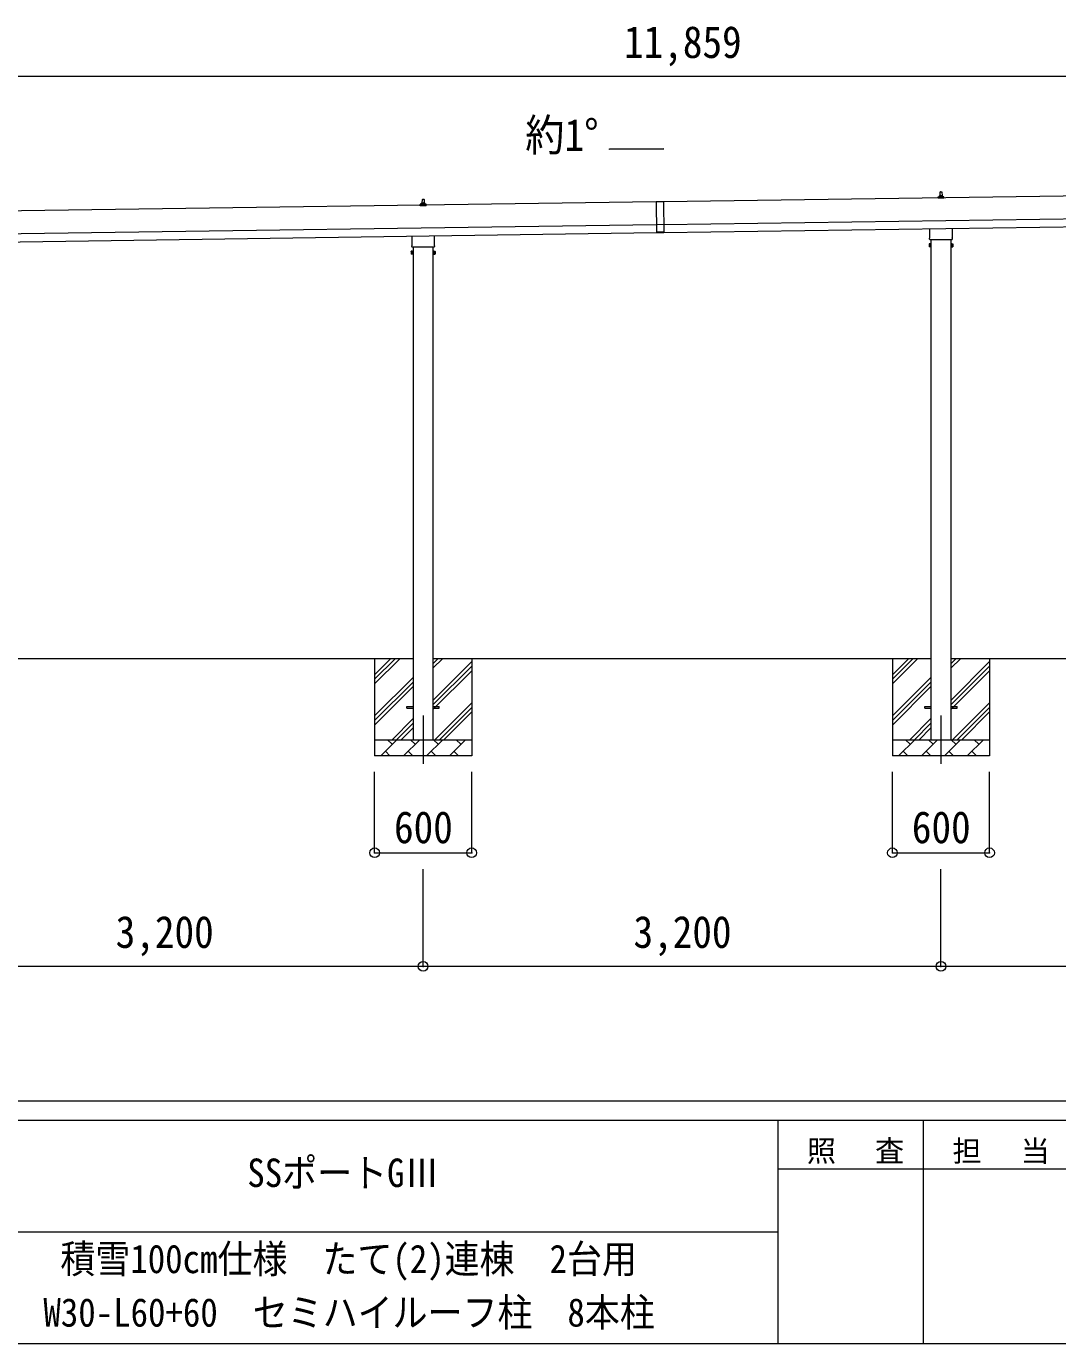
# Model space of a CAD drawing. Units: millimetres at full size, sheet at 1:60. Extents: x -16864 to 16864, y -11640 to 11640.
# Drawn here: x 759 to 7132, y -11640 to -3501 of the extents above; entities that cross this region are included whole.
import ezdxf
from ezdxf.enums import TextEntityAlignment as Align

# ---------------------------------------------------------------- set-up
doc = ezdxf.new("R2010")
doc.units = ezdxf.units.MM
doc.header["$LTSCALE"] = 60
doc.header["$PDMODE"] = 32
doc.header["$PDSIZE"] = 60
doc.linetypes.add('CHAIN1', pattern=[8, 5, -1, 1, -1])
for name, color, linetype, lineweight in [('0-1_Defpoints', 7, 'CHAIN1', 9), ('0-2_TEXT1', 4, 'Continuous', 9), ('0-3_SHAPE', 7, 'Continuous', 9), ('0-7_PARTS2', 7, 'Continuous', 9), ('0-8_TABLE1', 6, 'Continuous', 9), ('F-0', 7, 'Continuous', 9)]:
    doc.layers.add(name, color=color, linetype=linetype, lineweight=lineweight)
doc.styles.add('ＭＳ ゴシック', font='')
doc.styles.get('ＭＳ ゴシック').set_extended_font_data('MS Gothic')

msp = doc.modelspace()

# ---------------------------------------------------------------- linework, layer by layer
at = {"layer": '0-1_Defpoints'}
for p, q in [((3211.45, -7758.15), (3211.45, -8107.15)), ((6411.45, -7758.15), (6411.45, -8107.15))]:
    msp.add_line(p, q, dxfattribs=at)
at = {"layer": '0-2_TEXT1'}
for p, q in [((4699.36, -4257.32), (4363.36, -4262.12)), ((10707.14, -4498.95), (4696.52, -4584.82)), ((6393.51, -4562.97), (6393.51, -4555.25)), ((6393.89, -4554.47), (6429.63, -4554.47)), ((6394.27, -4554.28), (6400.99, -4552.65)), ((6401.38, -4552.47), (6422.14, -4552.47)), ((6401.76, -4551.68), (6401.76, -4547.47)), ((6402.76, -4547.47), (6420.76, -4547.47)), ((6405.76, -4547.47), (6406.48, -4523.94)), ((6407.48, -4522.97), (6416.03, -4522.97)), ((6417.03, -4523.94), (6417.76, -4547.47)), ((6421.76, -4551.68), (6421.76, -4547.47)), ((6429.24, -4554.28), (6422.52, -4552.65)), ((6430.01, -4562.97), (6430.01, -4555.25)), ((4651.52, -4585.46), (-1083.95, -4667.39)), ((3193.51, -4608.68), (3193.51, -4600.97)), ((3230.01, -4608.68), (3193.51, -4608.68)), ((3193.89, -4600.18), (3229.63, -4600.18)), ((3194.27, -4599.99), (3200.99, -4598.37)), ((3201.38, -4598.18), (3222.14, -4598.18)), ((3201.76, -4597.39), (3201.76, -4593.18)), ((3202.76, -4593.18), (3220.76, -4593.18)), ((3205.76, -4593.18), (3206.48, -4569.66)), ((3207.48, -4568.68), (3216.03, -4568.68)), ((3217.03, -4569.66), (3217.76, -4593.18)), ((3221.76, -4597.39), (3221.76, -4593.18)), ((3229.24, -4599.99), (3222.52, -4598.37)), ((3230.01, -4608.68), (3230.01, -4600.97)), ((4651.51, -4584.46), (4696.5, -4583.82)), ((4651.51, -4584.46), (4654.26, -4776.94)), ((4696.52, -4584.82), (4651.52, -4585.46)), ((4696.5, -4583.82), (4699.25, -4776.3)), ((4698.52, -4724.8), (10709.14, -4638.94)), ((6430.01, -4562.97), (6393.51, -4562.97)), ((4699.23, -4774.8), (10709.85, -4688.93)), ((-1081.95, -4807.38), (4653.52, -4725.44)), ((-1081.23, -4857.37), (4654.23, -4775.44)), ((3143.15, -4852.67), (3143.15, -4797.03)), ((3279.75, -4795.07), (3279.75, -4852.67)), ((4698.53, -4725.8), (4653.53, -4726.44)), ((4699.18, -4771.3), (4654.18, -4771.94)), ((4699.25, -4776.3), (4654.26, -4776.94)), ((6343.15, -4806.95), (6343.15, -4751.31)), ((6479.75, -4749.36), (6479.75, -4806.95)), ((3141.45, -4861.44), (3141.45, -4855.94)), ((3279.39, -4864.94), (3143.52, -4864.94)), ((3148.95, -4864.94), (3148.95, -7908.15)), ((3273.95, -7908.15), (3273.95, -4864.94)), ((3281.45, -4855.94), (3281.45, -4861.44)), ((6337.45, -4845.23), (6338.21, -4843.91)), ((6337.45, -4845.23), (6337.45, -4862.23)), ((6337.45, -4862.23), (6338.21, -4863.54)), ((6344.45, -4848.82), (6338.21, -4848.82)), ((6344.45, -4858.63), (6338.21, -4858.63)), ((6344.45, -4863.54), (6338.21, -4863.54)), ((6341.45, -4815.73), (6341.45, -4810.23)), ((6479.39, -4819.23), (6343.52, -4819.23)), ((6346.95, -4862.93), (6344.45, -4862.93)), ((6348.95, -4819.23), (6348.95, -7908.15)), ((6473.95, -7908.15), (6473.95, -4819.23)), ((6475.95, -4862.93), (6478.45, -4862.93)), ((6478.45, -4848.82), (6484.69, -4848.82)), ((6478.45, -4858.63), (6484.69, -4858.63)), ((6478.45, -4863.54), (6484.69, -4863.54)), ((6481.45, -4810.23), (6481.45, -4815.73)), ((6485.45, -4845.23), (6484.69, -4843.91)), ((6485.45, -4862.23), (6484.69, -4863.54)), ((6485.45, -4845.23), (6485.45, -4862.23)), ((3137.45, -4890.94), (3138.21, -4889.62)), ((3137.45, -4890.94), (3137.45, -4907.94)), ((3137.45, -4907.94), (3138.21, -4909.25)), ((3144.45, -4894.53), (3138.21, -4894.53)), ((3144.45, -4904.35), (3138.21, -4904.35)), ((3144.45, -4909.25), (3138.21, -4909.25)), ((3146.95, -4908.64), (3144.45, -4908.64)), ((3275.95, -4908.64), (3278.45, -4908.64)), ((3278.45, -4894.53), (3284.69, -4894.53)), ((3278.45, -4904.35), (3284.69, -4904.35)), ((3278.45, -4909.25), (3284.69, -4909.25)), ((3285.45, -4890.94), (3284.69, -4889.62)), ((3285.45, -4907.94), (3284.69, -4909.25)), ((3285.45, -4890.94), (3285.45, -4907.94)), ((3111.45, -7703.65), (3148.95, -7703.65)), ((3111.45, -7712.65), (3111.45, -7703.65)), ((3111.45, -7703.65), (3148.95, -7703.65)), ((3111.45, -7712.65), (3111.45, -7703.65)), ((3111.45, -7712.65), (3148.95, -7712.65)), ((3111.45, -7712.65), (3148.95, -7712.65)), ((3273.95, -7703.65), (3311.45, -7703.65)), ((3273.95, -7703.65), (3311.45, -7703.65)), ((3273.95, -7712.65), (3311.45, -7712.65)), ((3273.95, -7712.65), (3311.45, -7712.65)), ((3311.45, -7712.65), (3311.45, -7703.65)), ((3311.45, -7712.65), (3311.45, -7703.65)), ((6311.45, -7703.65), (6348.95, -7703.65)), ((6311.45, -7712.65), (6311.45, -7703.65)), ((6311.45, -7703.65), (6348.95, -7703.65)), ((6311.45, -7712.65), (6311.45, -7703.65)), ((6311.45, -7712.65), (6348.95, -7712.65)), ((6311.45, -7712.65), (6348.95, -7712.65)), ((6473.95, -7703.65), (6511.45, -7703.65)), ((6473.95, -7703.65), (6511.45, -7703.65)), ((6473.95, -7712.65), (6511.45, -7712.65)), ((6473.95, -7712.65), (6511.45, -7712.65)), ((6511.45, -7712.65), (6511.45, -7703.65)), ((6511.45, -7712.65), (6511.45, -7703.65))]:
    msp.add_line(p, q, dxfattribs=at)
for points in [[(6344.45, -4863.54), (6344.45, -4843.91), (6338.21, -4843.91)], [(6344.45, -4862.93), (6344.45, -4844.53), (6346.95, -4844.53)], [(6478.45, -4862.93), (6478.45, -4844.53), (6475.95, -4844.53)], [(6478.45, -4863.54), (6478.45, -4843.91), (6484.69, -4843.91)], [(3144.45, -4909.25), (3144.45, -4889.62), (3138.21, -4889.62)], [(3144.45, -4908.64), (3144.45, -4890.24), (3146.95, -4890.24)], [(3278.45, -4908.64), (3278.45, -4890.24), (3275.95, -4890.24)], [(3278.45, -4909.25), (3278.45, -4889.62), (3284.69, -4889.62)]]:
    msp.add_lwpolyline(points, dxfattribs=at)
for points in [[(6346.95, -4864.23), (6346.95, -4843.23), (6348.95, -4843.23), (6348.95, -4864.23)], [(6475.95, -4864.23), (6475.95, -4843.23), (6473.95, -4843.23), (6473.95, -4864.23)], [(3146.95, -4909.94), (3146.95, -4888.94), (3148.95, -4888.94), (3148.95, -4909.94)], [(3275.95, -4909.94), (3275.95, -4888.94), (3273.95, -4888.94), (3273.95, -4909.94)]]:
    msp.add_lwpolyline(points, close=True, dxfattribs=at)
for centre, radius, start, end in [((6394.51, -4555.25), 1, 103.62699, 180), ((6400.76, -4551.68), 1, 283.62699, 0), ((6405.84, -4548.1), 4.13, 90, 171.17633), ((6402.76, -4548.47), 1, 90, 180), ((6407.48, -4523.97), 1, 90, 178.60509), ((6415.09, -4547.47), 4.83, 133.60282, 180), ((6408.43, -4547.47), 4.83, 0, 46.39718), ((6416.03, -4523.97), 1, 1.39491, 90), ((6417.67, -4548.1), 4.13, 8.82367, 90), ((6420.76, -4548.47), 1, 0, 90), ((6422.76, -4551.68), 1, 180, 256.37301), ((6429.01, -4555.25), 1, 0, 76.37301), ((3194.51, -4600.97), 1, 103.62699, 180), ((3200.76, -4597.39), 1, 283.62699, 0), ((3205.84, -4593.81), 4.13, 90, 171.17633), ((3202.76, -4594.18), 1, 90, 180), ((3207.48, -4569.68), 1, 90, 178.60509), ((3215.09, -4593.18), 4.83, 133.60282, 180), ((3208.43, -4593.18), 4.83, 0, 46.39718), ((3216.03, -4569.68), 1, 1.39491, 90), ((3217.67, -4593.81), 4.13, 8.82367, 90), ((3220.76, -4594.18), 1, 0, 90), ((3222.76, -4597.39), 1, 180, 256.37301), ((3229.01, -4600.97), 1, 0, 76.37301), ((3145.45, -4855.94), 4, 125.09963, 180), ((3145.45, -4861.44), 4, 180, 194.47751), ((3145.45, -4861.44), 4, 194.47751, 241.04498), ((3277.45, -4861.44), 4, 298.95502, 345.52249), ((3277.45, -4855.94), 4, 0, 54.90037), ((3277.45, -4861.44), 4, 345.52249, 0), ((6341.8, -4846.36), 4.34, 145.61575, 214.38425), ((6353.69, -4853.73), 16.24, 162.41205, 197.58795), ((6341.8, -4861.09), 4.34, 145.61575, 214.38425), ((6345.45, -4810.23), 4, 125.09963, 180), ((6345.45, -4815.73), 4, 180, 194.47751), ((6345.45, -4815.73), 4, 194.47751, 241.04498), ((6477.45, -4815.73), 4, 298.95502, 345.52249), ((6477.45, -4810.23), 4, 0, 54.90037), ((6477.45, -4815.73), 4, 345.52249, 0), ((6469.21, -4853.73), 16.24, 342.41205, 17.58795), ((6481.11, -4846.36), 4.34, 325.61575, 34.38425), ((6481.11, -4861.09), 4.34, 325.61575, 34.38425), ((3153.69, -4899.44), 16.24, 162.41205, 197.58795), ((3141.8, -4892.08), 4.34, 145.61575, 214.38425), ((3141.8, -4906.8), 4.34, 145.61575, 214.38425), ((3269.21, -4899.44), 16.24, 342.41205, 17.58795), ((3281.11, -4892.08), 4.34, 325.61575, 34.38425), ((3281.11, -4906.8), 4.34, 325.61575, 34.38425)]:
    msp.add_arc(centre, radius, start, end, dxfattribs=at)
at = {"layer": '0-3_SHAPE'}
for p, q in [((3148.95, -7408.15), (73.95, -7408.15)), ((2911.45, -7408.15), (2911.45, -8008.15)), ((2911.45, -7506.63), (3009.93, -7408.15)), ((2911.45, -7563.2), (3066.5, -7408.15)), ((2911.45, -7534.92), (3038.22, -7408.15)), ((3273.95, -7465.26), (3331.06, -7408.15)), ((3273.95, -7436.98), (3302.78, -7408.15)), ((6348.95, -7408.15), (3273.95, -7408.15)), ((3273.95, -7663.25), (3511.45, -7425.75)), ((3273.95, -7691.54), (3511.45, -7454.04)), ((3273.95, -7719.82), (3511.45, -7482.32)), ((3511.45, -7408.15), (3511.45, -8008.15)), ((6111.45, -7408.15), (6111.45, -8008.15)), ((6111.45, -7506.63), (6209.93, -7408.15)), ((6111.45, -7563.2), (6266.5, -7408.15)), ((6111.45, -7534.92), (6238.22, -7408.15)), ((6473.95, -7465.26), (6531.06, -7408.15)), ((6473.95, -7436.98), (6502.78, -7408.15)), ((9548.95, -7408.15), (6473.95, -7408.15)), ((6473.95, -7663.25), (6711.45, -7425.75)), ((6473.95, -7691.54), (6711.45, -7454.04)), ((6473.95, -7719.82), (6711.45, -7482.32)), ((6711.45, -7408.15), (6711.45, -8008.15)), ((2911.45, -7761.19), (3148.95, -7523.69)), ((2911.45, -7789.48), (3148.95, -7551.98)), ((6111.45, -7761.19), (6348.95, -7523.69)), ((6111.45, -7789.48), (6348.95, -7551.98)), ((2911.45, -7817.76), (3148.95, -7580.26)), ((6111.45, -7817.76), (6348.95, -7580.26)), ((3283.61, -7908.15), (3511.45, -7680.31)), ((3311.89, -7908.15), (3511.45, -7708.59)), ((6483.61, -7908.15), (6711.45, -7680.31)), ((6511.89, -7908.15), (6711.45, -7708.59)), ((3019.05, -7908.15), (3148.95, -7778.25)), ((3047.34, -7908.15), (3148.95, -7806.54)), ((3340.18, -7908.15), (3511.45, -7736.88)), ((6219.05, -7908.15), (6348.95, -7778.25)), ((6247.34, -7908.15), (6348.95, -7806.54)), ((6540.18, -7908.15), (6711.45, -7736.88)), ((3075.62, -7908.15), (3148.95, -7834.82)), ((6275.62, -7908.15), (6348.95, -7834.82)), ((2911.45, -7908.15), (3511.45, -7908.15)), ((2949.32, -8008.15), (3049.32, -7908.15)), ((3020.77, -7936.71), (2992.21, -7908.15)), ((3090.74, -8008.15), (3190.74, -7908.15)), ((3162.19, -7936.71), (3133.63, -7908.15)), ((3232.16, -8008.15), (3332.16, -7908.15)), ((3303.61, -7936.71), (3275.06, -7908.15)), ((3373.58, -8008.15), (3473.58, -7908.15)), ((3445.03, -7936.71), (3416.48, -7908.15)), ((6111.45, -7908.15), (6711.45, -7908.15)), ((6149.32, -8008.15), (6249.32, -7908.15)), ((6220.77, -7936.71), (6192.21, -7908.15)), ((6290.74, -8008.15), (6390.74, -7908.15)), ((6362.19, -7936.71), (6333.63, -7908.15)), ((6432.16, -8008.15), (6532.16, -7908.15)), ((6503.61, -7936.71), (6475.06, -7908.15)), ((6573.58, -8008.15), (6673.58, -7908.15)), ((6645.03, -7936.71), (6616.48, -7908.15)), ((3511.45, -8008.15), (2911.45, -8008.15)), ((2977.87, -7979.6), (3006.43, -8008.15)), ((3119.29, -7979.6), (3147.85, -8008.15)), ((3260.72, -7979.6), (3289.27, -8008.15)), ((3402.14, -7979.6), (3430.69, -8008.15)), ((6711.45, -8008.15), (6111.45, -8008.15)), ((6177.87, -7979.6), (6206.43, -8008.15)), ((6319.29, -7979.6), (6347.85, -8008.15)), ((6460.72, -7979.6), (6489.27, -8008.15)), ((6602.14, -7979.6), (6630.69, -8008.15))]:
    msp.add_line(p, q, dxfattribs=at)
at = {"layer": '0-7_PARTS2', "color": 4}
for p, q in [((4363.36, -4262.12), (4363.36, -4257.32)), ((4363.36, -4257.32), (4699.36, -4257.32))]:
    msp.add_line(p, q, dxfattribs=at)
at = {"layer": '0-8_TABLE1'}
for p, q in [((10742.45, -3810.51), (-1116.55, -3810.51)), ((2911.45, -8607.15), (2911.45, -8107.15)), ((3511.45, -8607.15), (3511.45, -8107.15)), ((6111.45, -8607.15), (6111.45, -8107.15)), ((6711.45, -8607.15), (6711.45, -8107.15)), ((2911.45, -8607.15), (3511.45, -8607.15)), ((6111.45, -8607.15), (6711.45, -8607.15)), ((3211.45, -9309.15), (3211.45, -8709.15)), ((6411.45, -9309.15), (6411.45, -8709.15)), ((3211.45, -9309.15), (11.45, -9309.15)), ((6411.45, -9309.15), (3211.45, -9309.15)), ((9611.45, -9309.15), (6411.45, -9309.15))]:
    msp.add_line(p, q, dxfattribs=at)
for p in [(2911.45, -8607.15), (3511.45, -8607.15), (6111.45, -8607.15), (6711.45, -8607.15), (3211.45, -9309.15), (6411.45, -9309.15)]:
    msp.add_point(p, dxfattribs=at)
at = {"layer": 'F-0', "color": 5, "lineweight": 5}
for p, q in [((-16864.12, -10140), (16015.88, -10140)), ((-16864.12, -10260), (10682.37, -10260)), ((5402.37, -10260), (5402.37, -11640)), ((6302.37, -10260), (6302.37, -11640)), ((5402.37, -10560), (9002.37, -10560)), ((-6897.63, -10950), (5402.37, -10950)), ((-16864.12, -11640), (16015.88, -11640))]:
    msp.add_line(p, q, dxfattribs=at)

# ---------------------------------------------------------------- texts
at = {"layer": '0-7_PARTS2', "style": 'ＭＳ ゴシック', "width": 0.9}
msp.add_text('約1°', height=197.9, dxfattribs=at).set_placement((3842.27, -4329.88), align=Align.BOTTOM_LEFT)
at = {"layer": '0-8_TABLE1', "color": 7, "style": 'ＭＳ ゴシック', "width": 0.9}
for s, p in [('11,859', (4452.95, -3755.51)), ('600', (3031.45, -8607.15)), ('600', (6231.45, -8607.15)), ('3,200', (1311.45, -9254.15)), ('3,200', (4511.45, -9254.15))]:
    msp.add_text(s, height=197.9, dxfattribs=at).set_placement(p, align=Align.BOTTOM_LEFT)
at = {"layer": 'F-0', "style": 'ＭＳ ゴシック', "width": 0.9}
for s, p in [('SSポートGⅢ', (2124.87, -10725)), ('積雪100cm仕様\u3000たて(2)連棟\u30002台用', (969.87, -11256.91)), ('W30-L60+60\u3000セミハイルーフ柱\u30008本柱', (864.87, -11587.74))]:
    msp.add_text(s, height=176, dxfattribs=at).set_placement(p, align=Align.BOTTOM_LEFT)
at = {"layer": 'F-0', "char_height": 132, "attachment_point": 7, "style": 'ＭＳ ゴシック'}
for s, insert in [('\\T1.17;照\u3000査', (5582.37, -10530)), ('\\T1.17;担\u3000当', (6482.37, -10530))]:
    msp.add_mtext(s, dxfattribs=dict(at, insert=insert))

doc.saveas('drawing.dxf')
